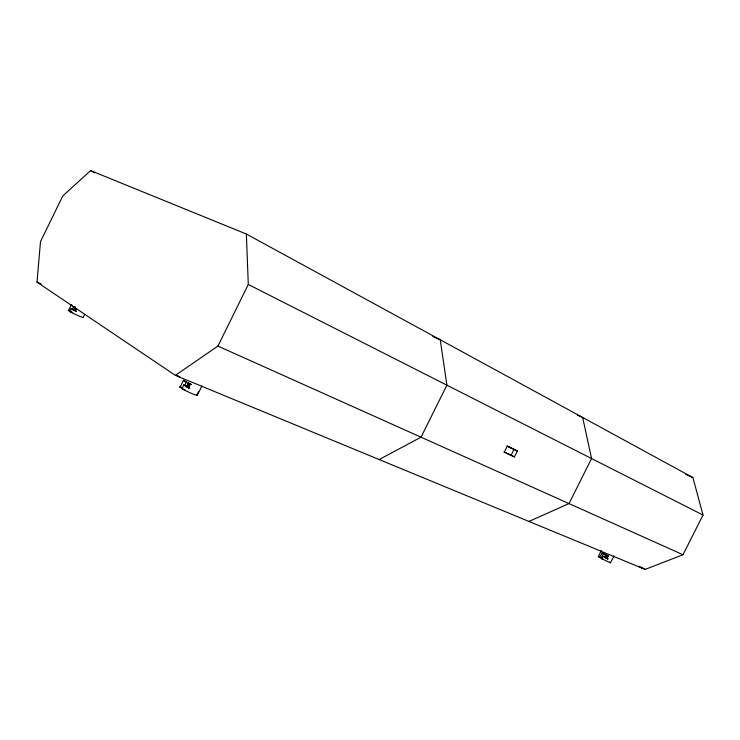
<?xml version="1.0" encoding="UTF-8"?>
<svg xmlns="http://www.w3.org/2000/svg" width="740" height="740" viewBox="0 0 740 740"><rect width="100%" height="100%" fill="white"/><g stroke="black" fill="none" stroke-linecap="round" stroke-linejoin="round"><path stroke-width="1.11" d="M37 282.144L40.497 241.61L62.78 195.961L90.594 170.579L246.364 234.034L692.927 477.596L703 515.04L683.011 554.732L645.114 569.421L175.352 375.356L37 282.144L41.264 284.012M70.245 311.355L68.385 310.56L71.345 304.917M84.61 314.361L83.213 317.229A8.334 0.629 25.1 0 1 78.755 315.915A8.334 0.629 25.1 0 1 69.838 311.549L71.151 308.414L76.22 311.226L71.151 308.414M72.122 309.838L73.528 306.961M73.954 309.616L75.295 306.878M74.12 309.718L75.017 307.886M75.674 308.256L74.777 310.088L71.983 308.885M75.388 310.782L76.377 308.765M182.077 388.139L179.996 387.288L183.428 380.323L185.509 381.183M197.09 394.799A9.805 0.944 25.5 0 1 192.826 393.957A9.805 0.944 25.5 0 1 182.105 388.722L183.687 384.92L189.727 388.26M184.593 385.577L186.545 381.609M186.813 386.197L188.441 382.885L191.531 384.596M187.035 386.336L188.672 383.024M189.533 383.514L187.904 386.826L183.687 384.92M190.495 384.042L188.691 387.704L184.778 385.549M175.352 375.356L217.939 346.079L248.289 284.465L246.364 234.034M196.988 394.707L198.44 391.747M197.376 395.197L201.891 386.039M504.014 451.872L511.109 455.211L514.05 449.319L517.352 451.021L514.402 456.941L504.264 452.168L507.242 446.192L517.352 451.021M603.109 556.286L607.855 558.904L603.109 556.286L601.842 558.811L603.331 559.412L598.336 556.61L601.278 550.551M599.696 557.572L602.11 552.78L608.317 555.981L607.05 558.496M601.195 558.173L603.59 553.39M604.599 556.896L605.745 554.621M604.821 557.016L605.958 554.741M606.726 555.148L605.579 557.423L604.09 556.813M607.512 555.564L606.245 558.08L604.756 557.479M601.842 558.811L610.472 562.844L614.024 555.823M598.281 556.526L599.104 556.693M379.148 459.549L421.032 437.192L446.904 385.179L440.263 339.799L432.863 336.561M528.952 521.432L569.005 503.589L591.574 458.541L582.63 417.443L577.376 415.066M181.883 388.583L185.009 389.851M606.365 558.302L607.855 558.904M69.671 311.447L72.474 312.641L71.179 311.753M217.939 346.079L683.011 554.732M685.573 474.21L692.927 477.596M601.333 557.655L602.046 557.988M506.993 445.943L514.05 449.319M608.428 556.166L602.11 552.78M75.258 310.948L72.594 309.588M188.848 388.111L185.564 386.428M248.289 284.465L703 515.04M509.027 446.914L512.33 448.616M511.109 455.211L514.402 456.941M90.594 170.579L94.674 172.744M641.099 567.154L645.114 569.421M638.962 566.276L642.986 568.542M177.415 375.467L180.292 377.4M609.668 562.113L610.519 562.798M183.428 380.323L183.668 380.526A9.814 0.879 25.5 0 0 190.652 384.439M179.996 387.288L179.894 387.196A9.805 0.944 25.5 0 1 180.949 386.909M68.385 310.56L68.321 310.504A8.334 0.629 25.1 0 1 69.81 310.689M74.907 306.98A8.334 0.583 25.2 0 1 74.074 306.545M72.668 305.768A8.334 0.583 25.2 0 1 71.669 305.148"/></g></svg>
